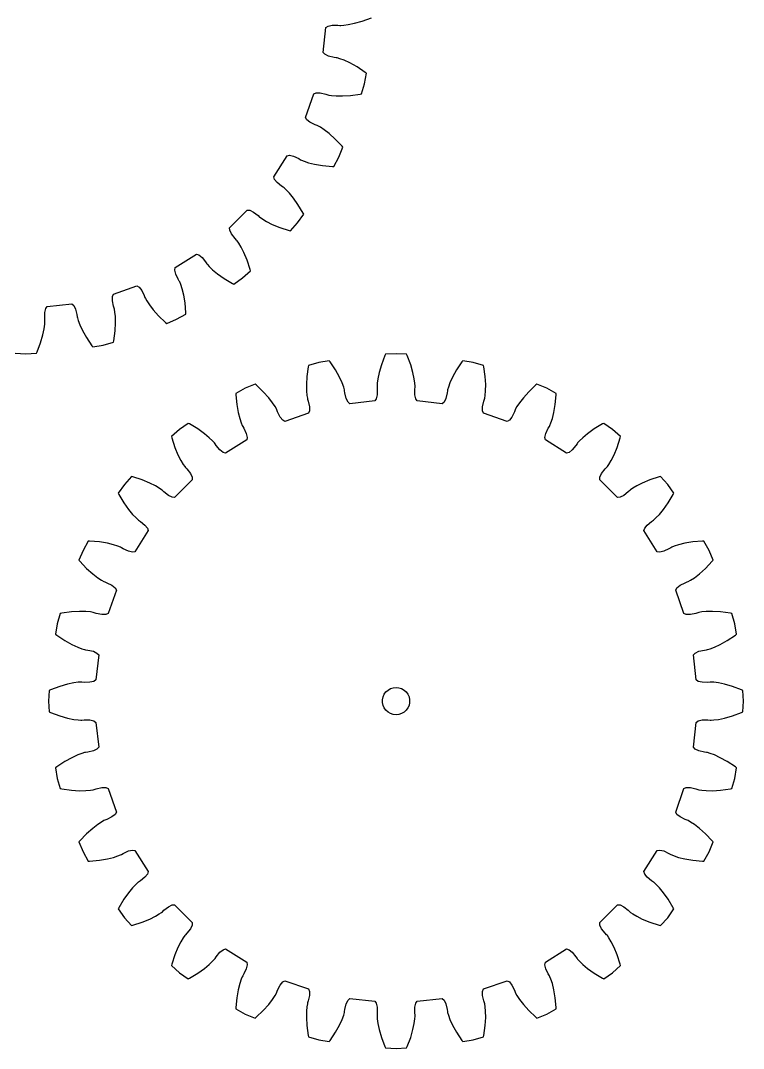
# Model space of a CAD drawing. Extents: x 0 to 158, y 0 to 229.
# Drawn here: x 78.3 to 157.8, y 0 to 113 of the extents above; entities that cross this region are included whole.
import ezdxf

# ---------------------------------------------------------------- set-up
doc = ezdxf.new("R2010")
doc.units = 0

msp = doc.modelspace()

# ---------------------------------------------------------------- linework, layer by layer
for p, q in [((115.87, 112.98), (116.89, 113.35)), ((111.59, 109.52), (111.89, 112.26)), ((111.89, 112.26), (112.12, 112.42)), ((112.12, 112.42), (112.56, 112.52)), ((112.56, 112.52), (113.19, 112.52)), ((113.19, 112.52), (113.42, 112.5)), ((113.42, 112.5), (113.54, 112.5)), ((113.54, 112.5), (113.84, 112.52)), ((113.84, 112.52), (114.34, 112.59)), ((114.34, 112.59), (115.02, 112.73)), ((115.02, 112.73), (115.87, 112.98)), ((111.77, 109.32), (111.59, 109.52)), ((112.18, 109.12), (111.77, 109.32)), ((112.79, 108.98), (112.18, 109.12)), ((113.02, 108.94), (112.79, 108.98)), ((113.13, 108.92), (113.02, 108.94)), ((113.43, 108.84), (113.13, 108.92)), ((113.9, 108.66), (113.43, 108.84)), ((114.53, 108.37), (113.9, 108.66)), ((115.3, 107.94), (114.53, 108.37)), ((116.21, 107.34), (115.3, 107.94)), ((116.13, 106.09), (116.33, 107.25)), ((116.33, 107.25), (116.21, 107.34)), ((115.81, 104.96), (116.13, 106.09)), ((109.64, 102.38), (110.55, 104.97)), ((110.55, 104.97), (110.81, 105.08)), ((110.81, 105.08), (111.25, 105.08)), ((111.25, 105.08), (111.87, 104.94)), ((111.87, 104.94), (112.09, 104.87)), ((112.09, 104.87), (112.2, 104.84)), ((112.2, 104.84), (112.51, 104.79)), ((112.51, 104.79), (113.01, 104.75)), ((113.01, 104.75), (113.7, 104.74)), ((113.7, 104.74), (114.59, 104.79)), ((114.59, 104.79), (115.66, 104.93)), ((115.66, 104.93), (115.81, 104.96)), ((109.78, 102.13), (109.64, 102.38)), ((110.13, 101.85), (109.78, 102.13)), ((110.69, 101.57), (110.13, 101.85)), ((110.91, 101.49), (110.69, 101.57)), ((111.01, 101.44), (110.91, 101.49)), ((111.28, 101.3), (111.01, 101.44)), ((111.7, 101.02), (111.28, 101.3)), ((112.25, 100.6), (111.7, 101.02)), ((112.91, 100), (112.25, 100.6)), ((113.66, 99.22), (112.91, 100)), ((113.31, 98.02), (113.76, 99.1)), ((113.76, 99.1), (113.66, 99.22)), ((106.15, 95.84), (107.61, 98.17)), ((107.61, 98.17), (107.89, 98.22)), ((107.89, 98.22), (108.32, 98.12)), ((108.32, 98.12), (108.9, 97.85)), ((108.9, 97.85), (109.1, 97.73)), ((109.1, 97.73), (109.2, 97.68)), ((109.2, 97.68), (109.48, 97.56)), ((109.48, 97.56), (109.96, 97.4)), ((109.96, 97.4), (110.63, 97.24)), ((110.63, 97.24), (111.51, 97.09)), ((112.74, 96.99), (113.31, 98.02)), ((111.51, 97.09), (112.59, 96.99)), ((112.59, 96.99), (112.74, 96.99)), ((106.23, 95.57), (106.15, 95.84)), ((106.51, 95.22), (106.23, 95.57)), ((107, 94.82), (106.51, 95.22)), ((107.19, 94.7), (107, 94.82)), ((107.28, 94.63), (107.19, 94.7)), ((107.51, 94.42), (107.28, 94.63)), ((107.86, 94.06), (107.51, 94.42)), ((108.3, 93.52), (107.86, 94.06)), ((108.81, 92.8), (108.3, 93.52)), ((109.37, 91.87), (108.81, 92.8)), ((101.29, 90.25), (103.24, 92.19)), ((103.24, 92.19), (103.52, 92.17)), ((103.52, 92.17), (103.92, 91.98)), ((103.92, 91.98), (104.42, 91.59)), ((104.42, 91.59), (104.59, 91.43)), ((108.76, 90.78), (109.44, 91.73)), ((109.44, 91.73), (109.37, 91.87)), ((104.59, 91.43), (104.68, 91.36)), ((104.68, 91.36), (104.93, 91.18)), ((104.93, 91.18), (105.36, 90.92)), ((105.36, 90.92), (105.98, 90.61)), ((105.98, 90.61), (106.8, 90.27)), ((107.98, 89.9), (108.76, 90.78)), ((101.31, 89.97), (101.29, 90.25)), ((101.51, 89.57), (101.31, 89.97)), ((101.89, 89.07), (101.51, 89.57)), ((106.8, 90.27), (107.83, 89.94)), ((107.83, 89.94), (107.98, 89.9)), ((102.06, 88.9), (101.89, 89.07)), ((102.13, 88.81), (102.06, 88.9)), ((102.31, 88.56), (102.13, 88.81)), ((102.56, 88.13), (102.31, 88.56)), ((95.32, 85.87), (97.65, 87.34)), ((97.65, 87.34), (97.91, 87.26)), ((97.91, 87.26), (98.26, 86.98)), ((102.87, 87.51), (102.56, 88.13)), ((103.21, 86.69), (102.87, 87.51)), ((98.26, 86.98), (98.66, 86.49)), ((98.66, 86.49), (98.79, 86.29)), ((98.79, 86.29), (98.86, 86.2)), ((98.86, 86.2), (99.06, 85.97)), ((99.06, 85.97), (99.43, 85.63)), ((103.55, 85.66), (103.21, 86.69)), ((95.27, 85.6), (95.32, 85.87)), ((95.37, 85.16), (95.27, 85.6)), ((95.64, 84.59), (95.37, 85.16)), ((99.43, 85.63), (99.96, 85.19)), ((99.96, 85.19), (100.69, 84.67)), ((102.71, 84.73), (103.59, 85.51)), ((103.59, 85.51), (103.55, 85.66)), ((88.51, 82.94), (91.11, 83.85)), ((91.11, 83.85), (91.35, 83.71)), ((91.35, 83.71), (91.63, 83.36)), ((95.76, 84.39), (95.64, 84.59)), ((95.81, 84.29), (95.76, 84.39)), ((95.93, 84), (95.81, 84.29)), ((96.08, 83.53), (95.93, 84)), ((100.69, 84.67), (101.61, 84.12)), ((101.61, 84.12), (101.75, 84.05)), ((101.75, 84.05), (102.71, 84.73)), ((88.41, 82.68), (88.51, 82.94)), ((88.41, 82.23), (88.41, 82.68)), ((91.63, 83.36), (91.91, 82.79)), ((91.91, 82.79), (91.99, 82.58)), ((91.99, 82.58), (92.04, 82.47)), ((96.25, 82.85), (96.08, 83.53)), ((96.39, 81.98), (96.25, 82.85)), ((81.07, 81.36), (81.23, 81.59)), ((81.23, 81.59), (83.96, 81.9)), ((83.96, 81.9), (84.17, 81.71)), ((84.17, 81.71), (84.36, 81.31)), ((88.54, 81.62), (88.41, 82.23)), ((88.61, 81.39), (88.54, 81.62)), ((88.64, 81.28), (88.61, 81.39)), ((92.04, 82.47), (92.19, 82.2)), ((92.19, 82.2), (92.47, 81.79)), ((92.47, 81.79), (92.89, 81.24)), ((96.49, 80.9), (96.39, 81.98)), ((80.96, 80.3), (80.97, 80.93)), ((80.98, 80.06), (80.96, 80.3)), ((80.97, 80.93), (81.07, 81.36)), ((84.36, 81.31), (84.51, 80.7)), ((84.51, 80.7), (84.54, 80.46)), ((84.54, 80.46), (84.56, 80.35)), ((84.56, 80.35), (84.65, 80.06)), ((88.69, 80.98), (88.64, 81.28)), ((88.74, 80.48), (88.69, 80.98)), ((88.75, 79.79), (88.74, 80.48)), ((92.89, 81.24), (93.48, 80.57)), ((93.48, 80.57), (94.26, 79.83)), ((95.47, 80.18), (96.49, 80.74)), ((96.49, 80.74), (96.49, 80.9)), ((80.76, 78.47), (80.9, 79.15)), ((80.9, 79.15), (80.97, 79.64)), ((80.97, 79.64), (80.99, 79.95)), ((80.99, 79.95), (80.98, 80.06)), ((84.65, 80.06), (84.83, 79.59)), ((84.83, 79.59), (85.12, 78.96)), ((88.7, 78.9), (88.75, 79.79)), ((94.26, 79.83), (94.38, 79.73)), ((94.38, 79.73), (95.47, 80.18)), ((80.51, 77.61), (80.76, 78.47)), ((85.12, 78.96), (85.55, 78.18)), ((85.55, 78.18), (86.14, 77.28)), ((88.55, 77.83), (88.7, 78.9)), ((80.13, 76.6), (80.51, 77.61)), ((86.14, 77.28), (86.24, 77.16)), ((86.24, 77.16), (87.39, 77.35)), ((87.39, 77.35), (88.52, 77.68)), ((88.52, 77.68), (88.55, 77.83)), ((77.72, 76.46), (78.89, 76.39)), ((78.89, 76.39), (80.07, 76.46)), ((80.07, 76.46), (80.13, 76.6)), ((118.35, 76.19), (117.98, 75.18)), ((118.42, 76.33), (118.35, 76.19)), ((119.59, 76.39), (118.42, 76.33)), ((120.76, 76.33), (119.59, 76.39)), ((120.83, 76.19), (120.76, 76.33)), ((121.21, 75.18), (120.83, 76.19)), ((109.93, 74.96), (109.79, 73.89)), ((109.96, 75.11), (109.93, 74.96)), ((111.09, 75.44), (109.96, 75.11)), ((112.25, 75.63), (111.09, 75.44)), ((112.34, 75.51), (112.25, 75.63)), ((112.94, 74.61), (112.34, 75.51)), ((113.37, 73.83), (112.94, 74.61)), ((117.98, 75.18), (117.73, 74.32)), ((121.45, 74.32), (121.21, 75.18)), ((126.25, 74.61), (125.81, 73.83)), ((126.84, 75.51), (126.25, 74.61)), ((126.93, 75.63), (126.84, 75.51)), ((128.09, 75.44), (126.93, 75.63)), ((129.22, 75.11), (128.09, 75.44)), ((129.25, 74.96), (129.22, 75.11)), ((129.39, 73.89), (129.25, 74.96)), ((109.79, 73.89), (109.74, 73)), ((113.66, 73.2), (113.37, 73.83)), ((117.59, 73.64), (117.52, 73.15)), ((117.73, 74.32), (117.59, 73.64)), ((121.6, 73.64), (121.45, 74.32)), ((121.66, 73.15), (121.6, 73.64)), ((125.81, 73.83), (125.52, 73.2)), ((129.45, 73), (129.39, 73.89)), ((103.02, 72.61), (101.99, 72.04)), ((104.1, 73.06), (103.02, 72.61)), ((104.22, 72.96), (104.1, 73.06)), ((105, 72.21), (104.22, 72.96)), ((109.74, 73), (109.75, 72.31)), ((113.84, 72.73), (113.66, 73.2)), ((113.92, 72.44), (113.84, 72.73)), ((113.94, 72.33), (113.92, 72.44)), ((117.52, 73.15), (117.5, 72.84)), ((117.5, 72.84), (117.5, 72.73)), ((117.5, 72.73), (117.52, 72.49)), ((117.52, 72.49), (117.52, 71.86)), ((121.68, 72.84), (121.66, 73.15)), ((121.66, 72.49), (121.68, 72.73)), ((121.67, 71.86), (121.66, 72.49)), ((121.68, 72.73), (121.68, 72.84)), ((125.26, 72.44), (125.24, 72.33)), ((125.35, 72.73), (125.26, 72.44)), ((125.52, 73.2), (125.35, 72.73)), ((129.44, 72.31), (129.45, 73)), ((134.96, 72.96), (134.18, 72.21)), ((135.08, 73.06), (134.96, 72.96)), ((136.16, 72.61), (135.08, 73.06)), ((137.19, 72.04), (136.16, 72.61)), ((101.99, 72.04), (101.99, 71.89)), ((101.99, 71.89), (102.09, 70.81)), ((105.6, 71.55), (105, 72.21)), ((106.02, 71), (105.6, 71.55)), ((109.75, 72.31), (109.79, 71.81)), ((109.79, 71.81), (109.84, 71.51)), ((109.84, 71.51), (109.87, 71.4)), ((109.87, 71.4), (109.94, 71.17)), ((113.98, 72.09), (113.94, 72.33)), ((114.12, 71.48), (113.98, 72.09)), ((114.32, 71.08), (114.12, 71.48)), ((117.42, 71.43), (117.26, 71.2)), ((117.52, 71.86), (117.42, 71.43)), ((121.76, 71.43), (121.67, 71.86)), ((121.93, 71.2), (121.76, 71.43)), ((125.06, 71.48), (124.87, 71.08)), ((125.21, 72.09), (125.06, 71.48)), ((125.24, 72.33), (125.21, 72.09)), ((129.24, 71.17), (129.31, 71.4)), ((129.31, 71.4), (129.34, 71.51)), ((129.34, 71.51), (129.39, 71.81)), ((129.39, 71.81), (129.44, 72.31)), ((133.59, 71.55), (133.16, 71)), ((134.18, 72.21), (133.59, 71.55)), ((137.09, 70.81), (137.19, 71.89)), ((137.19, 71.89), (137.19, 72.04)), ((102.09, 70.81), (102.24, 69.94)), ((106.3, 70.58), (106.02, 71)), ((106.44, 70.32), (106.3, 70.58)), ((106.49, 70.21), (106.44, 70.32)), ((106.57, 69.99), (106.49, 70.21)), ((109.94, 71.17), (110.08, 70.56)), ((110.08, 70.11), (109.97, 69.85)), ((110.08, 70.56), (110.08, 70.11)), ((114.52, 70.89), (114.32, 71.08)), ((117.26, 71.2), (114.52, 70.89)), ((124.66, 70.89), (121.93, 71.2)), ((124.87, 71.08), (124.66, 70.89)), ((129.1, 70.11), (129.11, 70.56)), ((129.21, 69.85), (129.1, 70.11)), ((129.11, 70.56), (129.24, 71.17)), ((132.69, 70.21), (132.61, 69.99)), ((132.74, 70.32), (132.69, 70.21)), ((132.89, 70.58), (132.74, 70.32)), ((133.16, 71), (132.89, 70.58)), ((136.94, 69.94), (137.09, 70.81)), ((102.24, 69.94), (102.4, 69.26)), ((102.4, 69.26), (102.56, 68.79)), ((106.85, 69.43), (106.57, 69.99)), ((107.13, 69.08), (106.85, 69.43)), ((107.38, 68.94), (107.13, 69.08)), ((109.97, 69.85), (107.38, 68.94)), ((131.81, 68.94), (129.21, 69.85)), ((132.05, 69.08), (131.81, 68.94)), ((132.33, 69.43), (132.05, 69.08)), ((132.61, 69.99), (132.33, 69.43)), ((136.62, 68.79), (136.78, 69.26)), ((136.78, 69.26), (136.94, 69.94)), ((95.78, 68.06), (94.9, 67.28)), ((96.73, 68.74), (95.78, 68.06)), ((96.87, 68.67), (96.73, 68.74)), ((97.8, 68.12), (96.87, 68.67)), ((98.52, 67.6), (97.8, 68.12)), ((102.56, 68.79), (102.68, 68.5)), ((102.68, 68.5), (102.73, 68.4)), ((102.73, 68.4), (102.85, 68.2)), ((102.85, 68.2), (103.12, 67.63)), ((136.07, 67.63), (136.33, 68.2)), ((136.33, 68.2), (136.46, 68.4)), ((136.46, 68.4), (136.51, 68.5)), ((136.51, 68.5), (136.62, 68.79)), ((141.38, 68.12), (140.66, 67.6)), ((142.31, 68.67), (141.38, 68.12)), ((142.45, 68.74), (142.31, 68.67)), ((143.41, 68.06), (142.45, 68.74)), ((144.28, 67.28), (143.41, 68.06)), ((94.9, 67.28), (94.94, 67.13)), ((94.94, 67.13), (95.27, 66.1)), ((99.06, 67.16), (98.52, 67.6)), ((99.42, 66.81), (99.06, 67.16)), ((99.63, 66.59), (99.42, 66.81)), ((103.17, 66.92), (100.84, 65.45)), ((103.12, 67.63), (103.22, 67.19)), ((103.22, 67.19), (103.17, 66.92)), ((135.97, 67.19), (136.07, 67.63)), ((136.01, 66.92), (135.97, 67.19)), ((138.34, 65.45), (136.01, 66.92)), ((139.76, 66.81), (139.56, 66.59)), ((140.12, 67.16), (139.76, 66.81)), ((140.66, 67.6), (140.12, 67.16)), ((143.91, 66.1), (144.25, 67.13)), ((144.25, 67.13), (144.28, 67.28)), ((95.27, 66.1), (95.61, 65.28)), ((99.7, 66.5), (99.63, 66.59)), ((99.82, 66.3), (99.7, 66.5)), ((100.22, 65.81), (99.82, 66.3)), ((100.57, 65.53), (100.22, 65.81)), ((138.96, 65.81), (138.61, 65.53)), ((139.36, 66.3), (138.96, 65.81)), ((139.49, 66.5), (139.36, 66.3)), ((139.56, 66.59), (139.49, 66.5)), ((143.57, 65.28), (143.91, 66.1)), ((95.61, 65.28), (95.92, 64.66)), ((95.92, 64.66), (96.18, 64.23)), ((100.84, 65.45), (100.57, 65.53)), ((138.61, 65.53), (138.34, 65.45)), ((143, 64.23), (143.26, 64.66)), ((143.26, 64.66), (143.57, 65.28)), ((96.18, 64.23), (96.36, 63.98)), ((96.36, 63.98), (96.43, 63.89)), ((96.43, 63.89), (96.59, 63.72)), ((96.59, 63.72), (96.98, 63.22)), ((142.2, 63.22), (142.59, 63.72)), ((142.59, 63.72), (142.75, 63.89)), ((142.75, 63.89), (142.83, 63.98)), ((142.83, 63.98), (143, 64.23)), ((90.51, 62.89), (89.73, 62.01)), ((90.66, 62.85), (90.51, 62.89)), ((91.69, 62.52), (90.66, 62.85)), ((92.51, 62.18), (91.69, 62.52)), ((93.13, 61.87), (92.51, 62.18)), ((97.19, 62.54), (95.25, 60.6)), ((96.98, 63.22), (97.17, 62.82)), ((97.17, 62.82), (97.19, 62.54)), ((141.99, 62.54), (142.01, 62.82)), ((143.94, 60.6), (141.99, 62.54)), ((142.01, 62.82), (142.2, 63.22)), ((146.67, 62.18), (146.05, 61.87)), ((147.5, 62.52), (146.67, 62.18)), ((148.52, 62.85), (147.5, 62.52)), ((148.67, 62.89), (148.52, 62.85)), ((149.46, 62.01), (148.67, 62.89)), ((89.73, 62.01), (89.05, 61.06)), ((89.05, 61.06), (89.12, 60.92)), ((93.56, 61.61), (93.13, 61.87)), ((93.81, 61.43), (93.56, 61.61)), ((93.9, 61.36), (93.81, 61.43)), ((94.07, 61.2), (93.9, 61.36)), ((94.57, 60.81), (94.07, 61.2)), ((145.12, 61.2), (144.62, 60.81)), ((145.28, 61.36), (145.12, 61.2)), ((145.37, 61.43), (145.28, 61.36)), ((145.62, 61.61), (145.37, 61.43)), ((146.05, 61.87), (145.62, 61.61)), ((150.13, 61.06), (149.46, 62.01)), ((150.07, 60.92), (150.13, 61.06)), ((89.12, 60.92), (89.67, 59.99)), ((89.67, 59.99), (90.19, 59.26)), ((94.97, 60.61), (94.57, 60.81)), ((95.25, 60.6), (94.97, 60.61)), ((144.22, 60.61), (143.94, 60.6)), ((144.62, 60.81), (144.22, 60.61)), ((149, 59.26), (149.51, 59.99)), ((149.51, 59.99), (150.07, 60.92)), ((90.19, 59.26), (90.63, 58.73)), ((148.56, 58.73), (149, 59.26)), ((90.63, 58.73), (90.97, 58.37)), ((90.97, 58.37), (91.2, 58.16)), ((91.2, 58.16), (91.29, 58.09)), ((91.29, 58.09), (91.49, 57.96)), ((91.49, 57.96), (91.98, 57.56)), ((147.2, 57.56), (147.69, 57.96)), ((147.69, 57.96), (147.89, 58.09)), ((147.89, 58.09), (147.98, 58.16)), ((147.98, 58.16), (148.21, 58.37)), ((148.21, 58.37), (148.56, 58.73)), ((92.34, 56.95), (90.87, 54.62)), ((91.98, 57.56), (92.26, 57.22)), ((92.26, 57.22), (92.34, 56.95)), ((146.85, 56.95), (146.93, 57.22)), ((148.31, 54.62), (146.85, 56.95)), ((146.93, 57.22), (147.2, 57.56)), ((85.74, 55.8), (85.18, 54.77)), ((85.9, 55.8), (85.74, 55.8)), ((86.98, 55.7), (85.9, 55.8)), ((87.85, 55.55), (86.98, 55.7)), ((88.53, 55.38), (87.85, 55.55)), ((151.33, 55.55), (150.66, 55.38)), ((152.21, 55.7), (151.33, 55.55)), ((153.28, 55.8), (152.21, 55.7)), ((153.44, 55.8), (153.28, 55.8)), ((154.01, 54.77), (153.44, 55.8)), ((85.18, 54.77), (84.73, 53.69)), ((89, 55.23), (88.53, 55.38)), ((89.29, 55.11), (89, 55.23)), ((89.39, 55.06), (89.29, 55.11)), ((89.59, 54.94), (89.39, 55.06)), ((90.16, 54.67), (89.59, 54.94)), ((90.6, 54.57), (90.16, 54.67)), ((90.87, 54.62), (90.6, 54.57)), ((148.59, 54.57), (148.31, 54.62)), ((149.02, 54.67), (148.59, 54.57)), ((149.59, 54.94), (149.02, 54.67)), ((149.79, 55.06), (149.59, 54.94)), ((149.9, 55.11), (149.79, 55.06)), ((150.18, 55.23), (149.9, 55.11)), ((150.66, 55.38), (150.18, 55.23)), ((154.46, 53.69), (154.01, 54.77)), ((84.73, 53.69), (84.83, 53.57)), ((84.83, 53.57), (85.57, 52.79)), ((153.61, 52.79), (154.36, 53.57)), ((154.36, 53.57), (154.46, 53.69)), ((85.57, 52.79), (86.24, 52.19)), ((86.24, 52.19), (86.79, 51.77)), ((152.4, 51.77), (152.95, 52.19)), ((152.95, 52.19), (153.61, 52.79)), ((86.79, 51.77), (87.2, 51.49)), ((87.2, 51.49), (87.47, 51.34)), ((87.47, 51.34), (87.58, 51.3)), ((87.58, 51.3), (87.79, 51.21)), ((87.79, 51.21), (88.36, 50.93)), ((88.36, 50.93), (88.71, 50.66)), ((150.47, 50.66), (150.82, 50.93)), ((150.82, 50.93), (151.39, 51.21)), ((151.39, 51.21), (151.61, 51.3)), ((151.61, 51.3), (151.71, 51.34)), ((151.71, 51.34), (151.98, 51.49)), ((151.98, 51.49), (152.4, 51.77)), ((88.85, 50.41), (87.94, 47.82)), ((88.71, 50.66), (88.85, 50.41)), ((150.34, 50.41), (150.47, 50.66)), ((151.25, 47.82), (150.34, 50.41)), ((82.68, 47.82), (82.35, 46.7)), ((82.83, 47.86), (82.68, 47.82)), ((83.9, 48), (82.83, 47.86)), ((84.79, 48.05), (83.9, 48)), ((85.48, 48.04), (84.79, 48.05)), ((85.98, 48), (85.48, 48.04)), ((86.28, 47.94), (85.98, 48)), ((86.39, 47.92), (86.28, 47.94)), ((86.62, 47.84), (86.39, 47.92)), ((87.23, 47.71), (86.62, 47.84)), ((87.68, 47.71), (87.23, 47.71)), ((87.94, 47.82), (87.68, 47.71)), ((151.5, 47.71), (151.25, 47.82)), ((151.95, 47.71), (151.5, 47.71)), ((152.57, 47.84), (151.95, 47.71)), ((152.79, 47.92), (152.57, 47.84)), ((152.9, 47.94), (152.79, 47.92)), ((153.2, 48), (152.9, 47.94)), ((153.7, 48.04), (153.2, 48)), ((154.4, 48.05), (153.7, 48.04)), ((155.28, 48), (154.4, 48.05)), ((156.36, 47.86), (155.28, 48)), ((156.51, 47.82), (156.36, 47.86)), ((156.83, 46.7), (156.51, 47.82)), ((82.35, 46.7), (82.16, 45.54)), ((157.03, 45.54), (156.83, 46.7)), ((82.16, 45.54), (82.28, 45.45)), ((82.28, 45.45), (83.18, 44.85)), ((156, 44.85), (156.91, 45.45)), ((156.91, 45.45), (157.03, 45.54)), ((83.18, 44.85), (83.96, 44.42)), ((83.96, 44.42), (84.59, 44.13)), ((84.59, 44.13), (85.06, 43.95)), ((154.13, 43.95), (154.6, 44.13)), ((154.6, 44.13), (155.23, 44.42)), ((155.23, 44.42), (156, 44.85)), ((85.06, 43.95), (85.35, 43.87)), ((85.35, 43.87), (85.46, 43.84)), ((85.46, 43.84), (85.7, 43.81)), ((85.7, 43.81), (86.31, 43.67)), ((86.31, 43.67), (86.71, 43.47)), ((86.9, 43.27), (86.59, 40.53)), ((86.71, 43.47), (86.9, 43.27)), ((152.28, 43.27), (152.47, 43.47)), ((152.59, 40.53), (152.28, 43.27)), ((152.47, 43.47), (152.87, 43.67)), ((152.87, 43.67), (153.49, 43.81)), ((153.49, 43.81), (153.72, 43.84)), ((153.72, 43.84), (153.83, 43.87)), ((153.83, 43.87), (154.13, 43.95)), ((82.61, 39.81), (81.6, 39.43)), ((83.47, 40.06), (82.61, 39.81)), ((84.15, 40.2), (83.47, 40.06)), ((84.64, 40.27), (84.15, 40.2)), ((84.95, 40.29), (84.64, 40.27)), ((85.06, 40.29), (84.95, 40.29)), ((85.3, 40.26), (85.06, 40.29)), ((85.93, 40.27), (85.3, 40.26)), ((86.36, 40.37), (85.93, 40.27)), ((86.59, 40.53), (86.36, 40.37)), ((118.71, 39.41), (118.98, 39.57)), ((118.98, 39.57), (119.28, 39.66)), ((119.28, 39.66), (119.59, 39.7)), ((119.59, 39.7), (119.9, 39.66)), ((119.9, 39.66), (120.2, 39.57)), ((120.2, 39.57), (120.47, 39.41)), ((152.82, 40.37), (152.59, 40.53)), ((153.26, 40.27), (152.82, 40.37)), ((153.89, 40.26), (153.26, 40.27)), ((154.12, 40.29), (153.89, 40.26)), ((154.23, 40.29), (154.12, 40.29)), ((154.54, 40.27), (154.23, 40.29)), ((155.04, 40.2), (154.54, 40.27)), ((155.72, 40.06), (155.04, 40.2)), ((156.57, 39.81), (155.72, 40.06)), ((157.58, 39.43), (156.57, 39.81)), ((81.46, 39.37), (81.39, 38.2)), ((81.6, 39.43), (81.46, 39.37)), ((118.1, 38.35), (118.16, 38.66)), ((118.16, 38.66), (118.29, 38.95)), ((118.29, 38.95), (118.48, 39.2)), ((118.48, 39.2), (118.71, 39.41)), ((120.47, 39.41), (120.71, 39.2)), ((120.71, 39.2), (120.89, 38.95)), ((120.89, 38.95), (121.02, 38.66)), ((121.02, 38.66), (121.08, 38.35)), ((157.72, 39.37), (157.58, 39.43)), ((157.79, 38.2), (157.72, 39.37)), ((81.39, 38.2), (81.46, 37.03)), ((118.1, 38.04), (118.1, 38.35)), ((118.16, 37.73), (118.1, 38.04)), ((118.29, 37.45), (118.16, 37.73)), ((118.48, 37.19), (118.29, 37.45)), ((120.89, 37.45), (120.71, 37.19)), ((121.02, 37.73), (120.89, 37.45)), ((121.08, 38.04), (121.02, 37.73)), ((121.08, 38.35), (121.08, 38.04)), ((157.72, 37.03), (157.79, 38.2)), ((81.46, 37.03), (81.6, 36.96)), ((81.6, 36.96), (82.61, 36.58)), ((82.61, 36.58), (83.47, 36.33)), ((83.47, 36.33), (84.15, 36.19)), ((84.15, 36.19), (84.64, 36.12)), ((118.71, 36.98), (118.48, 37.19)), ((118.98, 36.83), (118.71, 36.98)), ((119.28, 36.73), (118.98, 36.83)), ((119.59, 36.7), (119.28, 36.73)), ((119.9, 36.73), (119.59, 36.7)), ((120.2, 36.83), (119.9, 36.73)), ((120.47, 36.98), (120.2, 36.83)), ((120.71, 37.19), (120.47, 36.98)), ((154.54, 36.12), (155.04, 36.19)), ((155.04, 36.19), (155.72, 36.33)), ((155.72, 36.33), (156.57, 36.58)), ((156.57, 36.58), (157.58, 36.96)), ((157.58, 36.96), (157.72, 37.03)), ((84.64, 36.12), (84.95, 36.11)), ((84.95, 36.11), (85.06, 36.11)), ((85.06, 36.11), (85.3, 36.13)), ((85.3, 36.13), (85.93, 36.12)), ((85.93, 36.12), (86.36, 36.02)), ((86.36, 36.02), (86.59, 35.86)), ((86.59, 35.86), (86.9, 33.13)), ((152.28, 33.13), (152.59, 35.86)), ((152.59, 35.86), (152.82, 36.02)), ((152.82, 36.02), (153.26, 36.12)), ((153.26, 36.12), (153.89, 36.13)), ((153.89, 36.13), (154.12, 36.11)), ((154.12, 36.11), (154.23, 36.11)), ((154.23, 36.11), (154.54, 36.12)), ((86.71, 32.92), (86.31, 32.73)), ((86.9, 33.13), (86.71, 32.92)), ((152.47, 32.92), (152.28, 33.13)), ((152.87, 32.73), (152.47, 32.92)), ((83.96, 31.97), (83.18, 31.54)), ((84.59, 32.27), (83.96, 31.97)), ((85.06, 32.44), (84.59, 32.27)), ((85.35, 32.53), (85.06, 32.44)), ((85.46, 32.55), (85.35, 32.53)), ((85.7, 32.58), (85.46, 32.55)), ((86.31, 32.73), (85.7, 32.58)), ((153.49, 32.58), (152.87, 32.73)), ((153.72, 32.55), (153.49, 32.58)), ((153.83, 32.53), (153.72, 32.55)), ((154.13, 32.44), (153.83, 32.53)), ((154.6, 32.27), (154.13, 32.44)), ((155.23, 31.97), (154.6, 32.27)), ((156, 31.54), (155.23, 31.97)), ((82.28, 30.95), (82.16, 30.85)), ((82.16, 30.85), (82.35, 29.7)), ((83.18, 31.54), (82.28, 30.95)), ((156.91, 30.95), (156, 31.54)), ((156.83, 29.7), (157.03, 30.85)), ((157.03, 30.85), (156.91, 30.95)), ((82.35, 29.7), (82.68, 28.57)), ((156.51, 28.57), (156.83, 29.7)), ((82.68, 28.57), (82.83, 28.54)), ((82.83, 28.54), (83.9, 28.39)), ((83.9, 28.39), (84.79, 28.34)), ((84.79, 28.34), (85.48, 28.35)), ((85.48, 28.35), (85.98, 28.4)), ((85.98, 28.4), (86.28, 28.45)), ((86.28, 28.45), (86.39, 28.48)), ((86.39, 28.48), (86.62, 28.55)), ((86.62, 28.55), (87.23, 28.68)), ((87.23, 28.68), (87.68, 28.68)), ((87.68, 28.68), (87.94, 28.58)), ((87.94, 28.58), (88.85, 25.98)), ((150.34, 25.98), (151.25, 28.58)), ((151.25, 28.58), (151.5, 28.68)), ((151.5, 28.68), (151.95, 28.68)), ((151.95, 28.68), (152.57, 28.55)), ((152.57, 28.55), (152.79, 28.48)), ((152.79, 28.48), (152.9, 28.45)), ((152.9, 28.45), (153.2, 28.4)), ((153.2, 28.4), (153.7, 28.35)), ((153.7, 28.35), (154.4, 28.34)), ((154.4, 28.34), (155.28, 28.39)), ((155.28, 28.39), (156.36, 28.54)), ((156.36, 28.54), (156.51, 28.57)), ((87.2, 24.9), (86.79, 24.63)), ((87.47, 25.05), (87.2, 24.9)), ((87.58, 25.1), (87.47, 25.05)), ((87.79, 25.18), (87.58, 25.1)), ((88.36, 25.46), (87.79, 25.18)), ((88.71, 25.74), (88.36, 25.46)), ((88.85, 25.98), (88.71, 25.74)), ((150.47, 25.74), (150.34, 25.98)), ((150.82, 25.46), (150.47, 25.74)), ((151.39, 25.18), (150.82, 25.46)), ((151.61, 25.1), (151.39, 25.18)), ((151.71, 25.05), (151.61, 25.1)), ((151.98, 24.9), (151.71, 25.05)), ((152.4, 24.63), (151.98, 24.9)), ((86.24, 24.2), (85.57, 23.61)), ((86.79, 24.63), (86.24, 24.2)), ((152.95, 24.2), (152.4, 24.63)), ((153.61, 23.61), (152.95, 24.2)), ((84.83, 22.83), (84.73, 22.71)), ((84.73, 22.71), (85.18, 21.62)), ((85.57, 23.61), (84.83, 22.83)), ((154.36, 22.83), (153.61, 23.61)), ((154.01, 21.62), (154.46, 22.71)), ((154.46, 22.71), (154.36, 22.83)), ((85.18, 21.62), (85.74, 20.6)), ((89.59, 21.45), (90.16, 21.72)), ((90.16, 21.72), (90.6, 21.82)), ((90.6, 21.82), (90.87, 21.78)), ((90.87, 21.78), (92.34, 19.45)), ((146.85, 19.45), (148.31, 21.78)), ((148.31, 21.78), (148.59, 21.82)), ((148.59, 21.82), (149.02, 21.72)), ((149.02, 21.72), (149.59, 21.45)), ((153.44, 20.6), (154.01, 21.62)), ((85.74, 20.6), (85.9, 20.6)), ((85.9, 20.6), (86.98, 20.7)), ((86.98, 20.7), (87.85, 20.84)), ((87.85, 20.84), (88.53, 21.01)), ((88.53, 21.01), (89, 21.17)), ((89, 21.17), (89.29, 21.28)), ((89.29, 21.28), (89.39, 21.33)), ((89.39, 21.33), (89.59, 21.45)), ((149.59, 21.45), (149.79, 21.33)), ((149.79, 21.33), (149.9, 21.28)), ((149.9, 21.28), (150.18, 21.17)), ((150.18, 21.17), (150.66, 21.01)), ((150.66, 21.01), (151.33, 20.84)), ((151.33, 20.84), (152.21, 20.7)), ((152.21, 20.7), (153.28, 20.6)), ((153.28, 20.6), (153.44, 20.6)), ((92.34, 19.45), (92.26, 19.18)), ((146.93, 19.18), (146.85, 19.45)), ((91.2, 18.23), (90.97, 18.03)), ((91.29, 18.3), (91.2, 18.23)), ((91.49, 18.43), (91.29, 18.3)), ((91.98, 18.83), (91.49, 18.43)), ((92.26, 19.18), (91.98, 18.83)), ((147.2, 18.83), (146.93, 19.18)), ((147.69, 18.43), (147.2, 18.83)), ((147.89, 18.3), (147.69, 18.43)), ((147.98, 18.23), (147.89, 18.3)), ((148.21, 18.03), (147.98, 18.23)), ((90.19, 17.13), (89.67, 16.4)), ((90.63, 17.67), (90.19, 17.13)), ((90.97, 18.03), (90.63, 17.67)), ((148.56, 17.67), (148.21, 18.03)), ((149, 17.13), (148.56, 17.67)), ((149.51, 16.4), (149, 17.13)), ((89.67, 16.4), (89.12, 15.48)), ((150.07, 15.48), (149.51, 16.4)), ((89.12, 15.48), (89.05, 15.34)), ((89.05, 15.34), (89.73, 14.38)), ((93.13, 14.53), (93.56, 14.79)), ((93.56, 14.79), (93.81, 14.96)), ((93.81, 14.96), (93.9, 15.04)), ((93.9, 15.04), (94.07, 15.2)), ((94.07, 15.2), (94.57, 15.59)), ((94.57, 15.59), (94.97, 15.78)), ((94.97, 15.78), (95.25, 15.8)), ((95.25, 15.8), (97.19, 13.85)), ((141.99, 13.85), (143.94, 15.8)), ((143.94, 15.8), (144.22, 15.78)), ((144.22, 15.78), (144.62, 15.59)), ((144.62, 15.59), (145.12, 15.2)), ((145.12, 15.2), (145.28, 15.04)), ((145.28, 15.04), (145.37, 14.96)), ((145.37, 14.96), (145.62, 14.79)), ((145.62, 14.79), (146.05, 14.53)), ((149.46, 14.38), (150.13, 15.34)), ((150.13, 15.34), (150.07, 15.48)), ((89.73, 14.38), (90.51, 13.51)), ((90.66, 13.54), (91.69, 13.88)), ((91.69, 13.88), (92.51, 14.22)), ((92.51, 14.22), (93.13, 14.53)), ((97.17, 13.57), (96.98, 13.17)), ((97.19, 13.85), (97.17, 13.57)), ((142.01, 13.57), (141.99, 13.85)), ((142.2, 13.17), (142.01, 13.57)), ((146.05, 14.53), (146.67, 14.22)), ((146.67, 14.22), (147.5, 13.88)), ((147.5, 13.88), (148.52, 13.54)), ((148.67, 13.51), (149.46, 14.38)), ((90.51, 13.51), (90.66, 13.54)), ((96.43, 12.5), (96.36, 12.42)), ((96.59, 12.67), (96.43, 12.5)), ((96.98, 13.17), (96.59, 12.67)), ((142.59, 12.67), (142.2, 13.17)), ((142.75, 12.5), (142.59, 12.67)), ((142.83, 12.42), (142.75, 12.5)), ((148.52, 13.54), (148.67, 13.51)), ((95.92, 11.74), (95.61, 11.11)), ((96.18, 12.17), (95.92, 11.74)), ((96.36, 12.42), (96.18, 12.17)), ((143, 12.17), (142.83, 12.42)), ((143.26, 11.74), (143, 12.17)), ((143.57, 11.11), (143.26, 11.74)), ((95.27, 10.29), (94.94, 9.27)), ((95.61, 11.11), (95.27, 10.29)), ((99.82, 10.09), (100.22, 10.58)), ((100.22, 10.58), (100.57, 10.86)), ((100.57, 10.86), (100.84, 10.94)), ((100.84, 10.94), (103.17, 9.48)), ((136.01, 9.48), (138.34, 10.94)), ((138.34, 10.94), (138.61, 10.86)), ((138.61, 10.86), (138.96, 10.58)), ((138.96, 10.58), (139.36, 10.09)), ((143.91, 10.29), (143.57, 11.11)), ((144.25, 9.27), (143.91, 10.29)), ((94.94, 9.27), (94.9, 9.12)), ((94.9, 9.12), (95.78, 8.33)), ((98.52, 8.79), (99.06, 9.23)), ((99.06, 9.23), (99.42, 9.58)), ((99.42, 9.58), (99.63, 9.81)), ((99.63, 9.81), (99.7, 9.9)), ((99.7, 9.9), (99.82, 10.09)), ((103.22, 9.2), (103.12, 8.77)), ((103.17, 9.48), (103.22, 9.2)), ((135.97, 9.2), (136.01, 9.48)), ((136.07, 8.77), (135.97, 9.2)), ((139.36, 10.09), (139.49, 9.9)), ((139.49, 9.9), (139.56, 9.81)), ((139.56, 9.81), (139.76, 9.58)), ((139.76, 9.58), (140.12, 9.23)), ((140.12, 9.23), (140.66, 8.79)), ((143.41, 8.33), (144.28, 9.12)), ((144.28, 9.12), (144.25, 9.27)), ((95.78, 8.33), (96.73, 7.65)), ((96.87, 7.72), (97.8, 8.28)), ((97.8, 8.28), (98.52, 8.79)), ((102.73, 7.99), (102.68, 7.89)), ((102.85, 8.19), (102.73, 7.99)), ((103.12, 8.77), (102.85, 8.19)), ((136.33, 8.19), (136.07, 8.77)), ((136.46, 7.99), (136.33, 8.19)), ((136.51, 7.89), (136.46, 7.99)), ((140.66, 8.79), (141.38, 8.28)), ((141.38, 8.28), (142.31, 7.72)), ((142.45, 7.65), (143.41, 8.33)), ((96.73, 7.65), (96.87, 7.72)), ((102.4, 7.13), (102.24, 6.46)), ((102.56, 7.61), (102.4, 7.13)), ((102.68, 7.89), (102.56, 7.61)), ((106.57, 6.4), (106.85, 6.97)), ((106.85, 6.97), (107.13, 7.32)), ((107.13, 7.32), (107.38, 7.45)), ((107.38, 7.45), (109.97, 6.54)), ((129.21, 6.54), (131.81, 7.45)), ((131.81, 7.45), (132.05, 7.32)), ((132.05, 7.32), (132.33, 6.97)), ((132.33, 6.97), (132.61, 6.4)), ((136.62, 7.61), (136.51, 7.89)), ((136.78, 7.13), (136.62, 7.61)), ((136.94, 6.46), (136.78, 7.13)), ((142.31, 7.72), (142.45, 7.65)), ((102.24, 6.46), (102.09, 5.58)), ((106.02, 5.39), (106.3, 5.81)), ((106.3, 5.81), (106.44, 6.08)), ((106.44, 6.08), (106.49, 6.18)), ((106.49, 6.18), (106.57, 6.4)), ((110.08, 5.84), (109.94, 5.22)), ((109.97, 6.54), (110.08, 6.28)), ((110.08, 6.28), (110.08, 5.84)), ((129.1, 6.28), (129.21, 6.54)), ((129.11, 5.84), (129.1, 6.28)), ((129.24, 5.22), (129.11, 5.84)), ((132.61, 6.4), (132.69, 6.18)), ((132.69, 6.18), (132.74, 6.08)), ((132.74, 6.08), (132.89, 5.81)), ((132.89, 5.81), (133.16, 5.39)), ((137.09, 5.58), (136.94, 6.46)), ((102.09, 5.58), (101.99, 4.5)), ((105, 4.18), (105.6, 4.84)), ((105.6, 4.84), (106.02, 5.39)), ((109.79, 4.59), (109.75, 4.09)), ((109.84, 4.89), (109.79, 4.59)), ((109.87, 5), (109.84, 4.89)), ((109.94, 5.22), (109.87, 5)), ((113.98, 4.3), (114.12, 4.92)), ((114.12, 4.92), (114.32, 5.32)), ((114.32, 5.32), (114.52, 5.5)), ((114.52, 5.5), (117.26, 5.2)), ((117.26, 5.2), (117.42, 4.97)), ((117.42, 4.97), (117.52, 4.53)), ((117.52, 4.53), (117.52, 3.9)), ((121.66, 3.9), (121.67, 4.53)), ((121.67, 4.53), (121.76, 4.97)), ((121.76, 4.97), (121.93, 5.2)), ((121.93, 5.2), (124.66, 5.5)), ((124.66, 5.5), (124.87, 5.32)), ((124.87, 5.32), (125.06, 4.92)), ((125.06, 4.92), (125.21, 4.3)), ((129.31, 5), (129.24, 5.22)), ((129.34, 4.89), (129.31, 5)), ((129.39, 4.59), (129.34, 4.89)), ((129.44, 4.09), (129.39, 4.59)), ((133.16, 5.39), (133.59, 4.84)), ((133.59, 4.84), (134.18, 4.18)), ((137.19, 4.5), (137.09, 5.58)), ((101.99, 4.5), (101.99, 4.35)), ((101.99, 4.35), (103.02, 3.78)), ((103.02, 3.78), (104.1, 3.33)), ((104.1, 3.33), (104.22, 3.43)), ((104.22, 3.43), (105, 4.18)), ((109.75, 4.09), (109.74, 3.39)), ((109.74, 3.39), (109.79, 2.51)), ((113.66, 3.19), (113.84, 3.66)), ((113.84, 3.66), (113.92, 3.96)), ((113.92, 3.96), (113.94, 4.07)), ((113.94, 4.07), (113.98, 4.3)), ((117.52, 3.9), (117.5, 3.67)), ((117.5, 3.67), (117.5, 3.55)), ((117.5, 3.55), (117.52, 3.25)), ((121.68, 3.67), (121.66, 3.9)), ((121.66, 3.25), (121.68, 3.55)), ((121.68, 3.55), (121.68, 3.67)), ((125.21, 4.3), (125.24, 4.07)), ((125.24, 4.07), (125.26, 3.96)), ((125.26, 3.96), (125.35, 3.66)), ((125.35, 3.66), (125.52, 3.19)), ((129.39, 2.51), (129.45, 3.39)), ((129.45, 3.39), (129.44, 4.09)), ((134.18, 4.18), (134.96, 3.43)), ((134.96, 3.43), (135.08, 3.33)), ((135.08, 3.33), (136.16, 3.78)), ((136.16, 3.78), (137.19, 4.35)), ((137.19, 4.35), (137.19, 4.5)), ((109.79, 2.51), (109.93, 1.43)), ((112.94, 1.79), (113.37, 2.56)), ((113.37, 2.56), (113.66, 3.19)), ((117.52, 3.25), (117.59, 2.75)), ((117.59, 2.75), (117.73, 2.07)), ((121.45, 2.07), (121.6, 2.75)), ((121.6, 2.75), (121.66, 3.25)), ((125.52, 3.19), (125.81, 2.56)), ((125.81, 2.56), (126.25, 1.79)), ((129.25, 1.43), (129.39, 2.51)), ((109.93, 1.43), (109.96, 1.28)), ((109.96, 1.28), (111.09, 0.96)), ((112.34, 0.88), (112.94, 1.79)), ((117.73, 2.07), (117.98, 1.22)), ((117.98, 1.22), (118.35, 0.21)), ((120.83, 0.21), (121.21, 1.22)), ((121.21, 1.22), (121.45, 2.07)), ((126.25, 1.79), (126.84, 0.88)), ((128.09, 0.96), (129.22, 1.28)), ((129.22, 1.28), (129.25, 1.43)), ((111.09, 0.96), (112.25, 0.76)), ((112.25, 0.76), (112.34, 0.88)), ((118.35, 0.21), (118.42, 0.07)), ((118.42, 0.07), (119.59, 0)), ((119.59, 0), (120.76, 0.07)), ((120.76, 0.07), (120.83, 0.21)), ((126.84, 0.88), (126.93, 0.76)), ((126.93, 0.76), (128.09, 0.96))]:
    msp.add_line(p, q)

doc.saveas('drawing.dxf')
